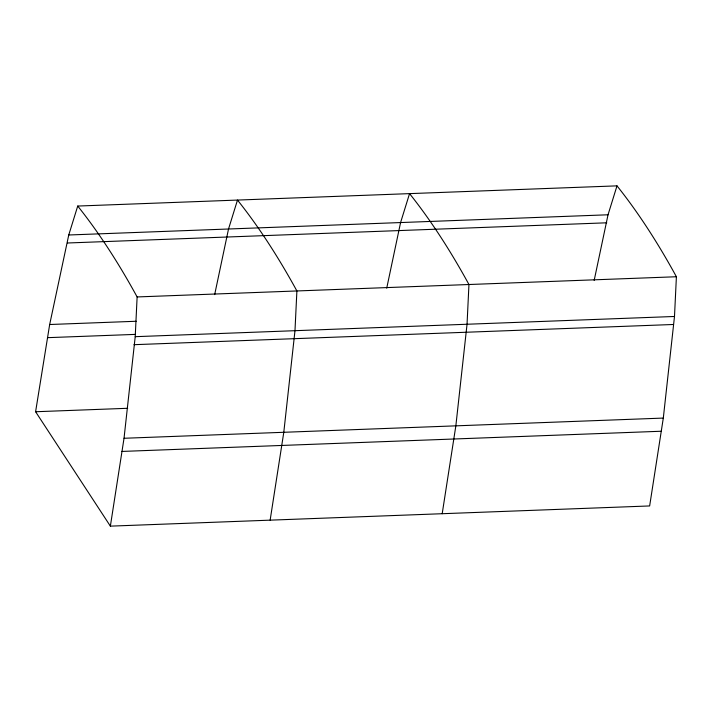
<?xml version="1.0" encoding="UTF-8"?>
<svg xmlns="http://www.w3.org/2000/svg" width="712" height="712" viewBox="0 0 712 712"><rect width="100%" height="100%" fill="white"/><g stroke="black" fill="none" stroke-linecap="round" stroke-linejoin="round"><path stroke-width="1.07" d="M110.369 526.141L124.03 438.272L135.218 336.678L137.122 296.94A1118.036 384.845 87.9 0 0 77.724 206.053L617.001 185.859A1118.036 384.845 87.9 0 1 676.4 276.745L674.495 316.475L663.308 418.077L649.647 505.947L110.369 526.141L35.6 411.741L49.671 324.512L68.752 234.987L77.724 206.053M270.142 520.161L283.794 432.291L294.982 330.697L296.895 290.959A1118.036 384.845 87.9 0 0 237.488 200.072L228.525 229.006L214.668 294.617M442.197 513.717L455.849 425.847L467.045 324.254L468.95 284.515A1118.036 384.845 87.9 0 0 409.551 193.628L400.58 222.562L386.723 288.173M594.173 280.403L608.03 214.784L617.001 185.859M68.752 234.987L608.03 214.784M67.489 242.997L606.758 222.803M137.122 296.94L676.4 276.745M49.671 324.512L136.215 321.263M47.588 337.666L135.236 334.391M135.218 336.678L674.495 316.475M133.954 344.688L673.223 324.494M35.6 411.741L127.688 408.288M124.03 438.272L663.308 418.077M121.948 451.435L661.217 431.241"/></g></svg>
